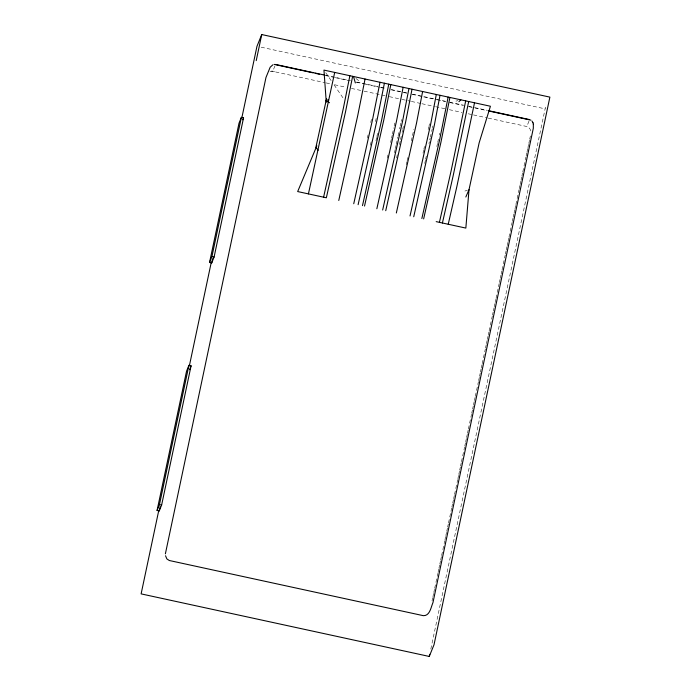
<?xml version="1.0" encoding="UTF-8"?>
<svg xmlns="http://www.w3.org/2000/svg" width="691" height="691" viewBox="0 0 691 691"><rect width="100%" height="100%" fill="white"/><g stroke="black" fill="none" stroke-linecap="round" stroke-linejoin="round"><path stroke-width="0.52" stroke-dasharray="3.46 2.59" d="M387.28 158.161L387.927 155.026M396.608 157.945L397.265 154.784M406.273 164.838L406.913 161.737M407.129 160.701L407.776 157.6M424.758 163.413L425.406 160.286M425.621 159.241L426.269 156.114M432.03 600.868L432.704 597.706M432.929 596.653L433.594 593.491M433.818 592.437L434.484 589.268M434.708 588.214L437.835 573.461M438.059 572.407L438.725 569.246M438.949 568.192L439.614 565.022M439.839 563.968L440.512 560.807M440.728 559.753L441.402 556.592M441.627 555.538L444.745 540.777M444.969 539.723L445.635 536.562M445.859 535.508L446.533 532.346M446.757 531.293L447.423 528.131M447.647 527.078L448.312 523.916M448.537 522.862L450.765 512.316M450.99 511.262L451.664 508.101M451.879 507.047L452.553 503.886M452.778 502.832L453.443 499.671M453.667 498.617L454.332 495.456M454.557 494.402L457.684 479.64M457.908 478.587L458.574 475.425M458.798 474.372L459.463 471.21M459.688 470.156L460.361 466.986M460.577 465.933L461.251 462.771M461.476 461.718L464.594 446.965M464.818 445.911L465.484 442.741M465.708 441.687L466.382 438.526M466.606 437.472L467.271 434.311M467.496 433.257L468.161 430.096M468.386 429.042L471.512 414.28M471.728 413.227L472.402 410.065M472.627 409.012L473.292 405.85M473.516 404.796L474.181 401.635M474.406 400.581L475.08 397.42M475.304 396.366L478.422 381.605M478.647 380.551L479.312 377.39M479.537 376.336L480.21 373.175M480.426 372.121L481.1 368.959M481.325 367.897L481.99 364.736M482.214 363.682L485.341 348.929M485.557 347.875L486.231 344.714M486.455 343.652L487.12 340.49M487.345 339.436L488.01 336.275M488.235 335.221L488.908 332.06M489.124 331.006L492.251 316.245M492.476 315.191L493.141 312.03M493.365 310.976L494.039 307.815M494.255 306.761L494.929 303.599M495.153 302.546L495.818 299.384M496.043 298.331L498.271 287.784M498.496 286.73L499.161 283.569M499.386 282.515L500.059 279.354M500.275 278.3L500.949 275.139M501.174 274.085L501.839 270.924M502.063 269.861L505.19 255.109M505.406 254.055L506.08 250.893M506.304 249.84L506.969 246.678M507.194 245.625L507.859 242.455M508.084 241.401L508.757 238.24M508.973 237.186L512.1 222.433M512.325 221.379L512.99 218.209M513.214 217.155L513.888 213.994M514.104 212.94L514.778 209.779M515.002 208.725L515.667 205.564M515.892 204.51L519.01 189.749M519.235 188.695L519.908 185.534M520.133 184.48L520.798 181.318M521.023 180.265L521.688 177.103M521.912 176.05L522.586 172.888M522.802 171.834L525.929 157.073M526.153 156.019L526.818 152.858M527.043 151.804L527.708 148.643M527.933 147.589L528.606 144.419M528.822 143.365L529.496 140.204M529.721 139.15L530.386 135.989M430.821 649.065L545.113 108.858L546.702 104.946M367.387 138.045L368.053 134.935M370.73 122.506L371.395 119.396M370.419 145.248L371.3 141.128M375.507 121.573L376.163 118.481M375.973 140.679L376.655 137.518M376.88 136.464L377.562 133.311M390.614 142.493L391.287 139.366M391.512 138.321L392.186 135.186M392.41 134.14L393.758 127.878M394.475 152.771L395.148 149.636M395.373 148.582L396.055 145.447M396.28 144.393L397.852 137.06M398.076 136.015L398.975 131.826M399.458 144.574L400.339 140.489M400.555 139.47L401.212 136.403M411.361 140.791L412.035 137.63M423.013 153.16L423.635 150.267M423.842 149.308L424.464 146.414M394.172 125.943L394.803 123.05M399.605 128.897L400.02 127.014M400.219 126.073L400.832 123.248M402.093 132.326L402.525 130.34M402.732 129.347L403.38 126.367M412.492 135.557L413.84 129.321M428.947 143.607L429.344 141.776M429.742 139.945L430.156 138.045M430.363 137.094L430.985 134.244M436.824 146.552L437.507 143.417M437.731 142.372L438.414 139.237M428.152 129.588L428.826 126.695M429.051 125.727L429.5 123.793M431.616 131.445L432.264 128.681M432.471 127.757L432.903 125.909M439.321 135.056L439.735 133.259M401.281 121.391L401.721 119.526M273.627 69.186L275.173 65.386M527.682 124.354L529.608 119.603M270 71.519L272.859 71.087M464.896 191.053L467.366 190.232M455.956 101.162L457.917 100.627M261.181 47.204L545.113 108.858M325.185 75.146L350.475 80.64M356.729 82.065L379.99 87.049M380.974 87.325L386.243 88.474M391.521 89.614L407.327 93.052M412.596 94.192L445.341 101.24M449.495 102.208L464.317 105.36M468.533 106.276L487.509 110.396M325.703 75.595L334.124 77.418M335.178 77.651L348.86 80.622M356.228 82.22L364.641 84.052M365.694 84.276L379.376 87.247M380.43 87.481L383.591 88.163M390.951 89.761L402.533 92.274M403.587 92.508L406.74 93.19M412 94.33L422.529 96.619M423.583 96.844L436.211 99.59M437.265 99.815L445.678 101.646M449.893 102.562L462.521 105.3M468.835 106.673L474.095 107.813M475.149 108.046L486.723 110.56M271.433 71.043L274.595 71.734M275.64 71.959L325.107 82.704M326.161 82.929L330.367 83.844M334.582 84.76L346.156 87.273M351.417 88.413L363 90.927M364.045 91.16L385.094 95.729M389.309 96.645L400.884 99.159M401.937 99.383L410.35 101.214M411.404 101.439L420.879 103.503M421.933 103.728L434.561 106.474M435.615 106.699L445.082 108.755M449.297 109.67L461.925 112.408M468.239 113.782L472.445 114.697M473.499 114.922L487.181 117.893M488.235 118.126L528.226 126.807L530.187 129.277L530.843 132.948M355.96 78.472L360.037 81.737M325.755 72.71L331.74 81.452M334.116 84.924L343.582 98.735"/><path stroke-width="1.04" d="M326.264 102.147L323.949 70.093L490.42 106.241L479.139 142.873L469.016 189.688L465.846 228.082L436.185 221.638M165.382 553.819L265.975 77.47L270.181 67.208L272.867 64.807M413.728 216.758L434.38 125.036L440.003 95.298M465.699 100.877L451.145 170.703L439.424 222.338M468.697 101.525L453.097 176.05L442.413 222.994M474.518 102.786L456.881 186.449L448.234 224.255M334.703 72.425L308.428 193.895M349.879 75.725L343.444 107.865L323.595 197.185M352.626 76.321L345.517 111.873L326.351 197.781L297.674 191.562L316.875 145.792M365.047 79.016L357.713 115.665L338.771 200.485M380.015 82.264L372.708 118.817L353.74 203.733M384.395 83.214L377.208 119.267L358.111 204.683M388.765 84.164L381.708 119.716L362.49 205.633M390.812 84.613L383.807 119.932L364.528 206.073M403.138 87.291L396.479 121.193L376.854 208.751M408.934 88.543L402.447 121.797L382.659 210.012M412.017 89.217L405.608 122.108L385.733 210.686M422.616 91.514L416.509 123.197L396.34 212.983M436.297 94.486L430.579 124.605L410.022 215.955M448.139 97.06L439.718 139.357L421.856 218.529M449.919 97.448L440.875 142.536L423.643 218.917M157.073 510.459L186.535 371.214L188.919 365.349L191.079 365.815L161.625 505.061L159.241 510.925L157.073 510.459L159.457 504.594L188.919 365.349M209.546 262.468L239 123.223L241.384 117.358L243.552 117.824L214.089 257.069L211.705 262.934L209.546 262.468L211.93 256.594L241.384 117.358M158.766 510.476L141.119 593.88L429.258 656.45L434.026 644.712L549.881 97.12L261.742 34.55L256.974 46.288L241.85 117.764M189.36 365.85L211.256 262.39M159.241 510.925L160.131 506.71M211.705 262.934L212.603 258.719M256.223 60.627L261.742 34.55M429.258 656.45L429.707 654.342M326.558 98.675L315.882 147.39L318.205 150.249M242.757 119.776L243.552 117.824M189.498 369.728L191.079 365.815M465.829 197.013L469.016 189.688M458.928 101.672L460.862 99.824M328.19 99.798L326.014 100.575L329.512 102.76M275.562 64.436L324.053 74.965M488.502 110.672L529.608 119.603M274.137 64.393L313.075 72.849M315.182 73.306L319.389 74.222M489.884 111.242L530.93 120.156M211.93 256.594L214.089 257.069M159.457 504.594L161.625 505.061M532.027 121.089L532.891 122.627M533.34 124.155L533.314 128.284L432.955 602.647C430.934 607.199 429.957 615.906 423.367 615.681L169.312 560.513L166.876 558.924L165.52 555.754M532.847 122.471L533.4 124.363M353.507 76.511L355.364 82.937"/></g></svg>
